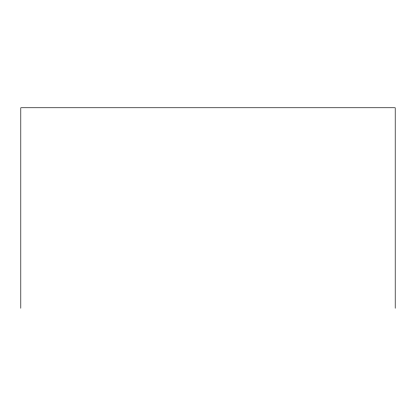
<?xml version="1.0" encoding="UTF-8"?>
<svg xmlns="http://www.w3.org/2000/svg" width="416" height="416" viewBox="0 0 416 416"><rect width="100%" height="100%" fill="white"/><g stroke="black" fill="none" stroke-linecap="round" stroke-linejoin="round"><path stroke-width="0.62" d="M395.2 308.24L395.2 107.76L20.8 107.76L20.8 308.24"/></g></svg>
